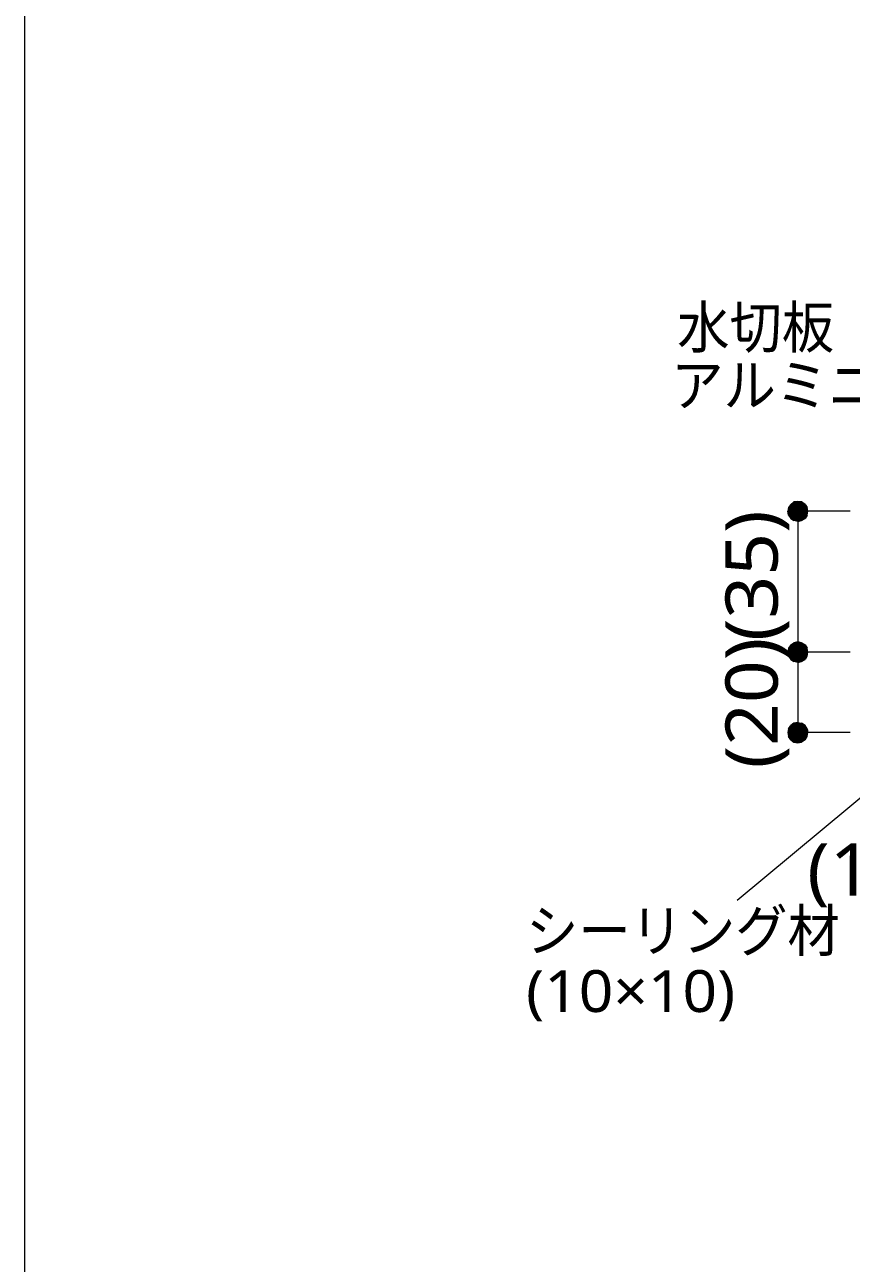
# Model space of a CAD drawing. Header units: millimetres. Extents: x 0 to 420, y 0 to 297.
# Drawn here: x 0.2 to 41.3, y 148.5 to 210 of the extents above; entities that cross this region are included whole.
import ezdxf
from ezdxf.enums import TextEntityAlignment as Align

# ---------------------------------------------------------------- set-up
doc = ezdxf.new("R2010")
doc.units = ezdxf.units.MM
doc.styles.add('kst32b', font='NotoSansJP-Variable.ttf')

msp = doc.modelspace()

# ---------------------------------------------------------------- hatches: boundary and pattern name
h = msp.add_hatch(color=7)
h.paths.add_polyline_path([(38.142, 186.055), (38.121, 185.864), (38.608, 185.864), (38.142, 186.055)])
h.paths.add_polyline_path([(38.121, 185.864), (38.608, 185.864), (38.142, 185.674), (38.121, 185.864)])
h.paths.add_polyline_path([(38.608, 185.864), (38.142, 185.674), (38.269, 185.505), (38.608, 185.864)])
h = msp.add_hatch(color=7)
h.paths.add_polyline_path([(38.608, 186.351), (38.418, 186.33), (38.608, 185.864), (38.608, 186.351)])
h.paths.add_polyline_path([(38.418, 186.33), (38.608, 185.864), (38.269, 186.203), (38.418, 186.33)])
h.paths.add_polyline_path([(38.608, 185.864), (38.269, 186.203), (38.142, 186.055), (38.608, 185.864)])
for points in [[(38.798, 186.33), (38.608, 186.351), (38.608, 185.864), (38.798, 186.33)], [(38.798, 179.324), (38.608, 179.366), (38.608, 178.858), (38.798, 179.324)], [(38.418, 174.392), (38.608, 174.35), (38.608, 174.858), (38.418, 174.392)]]:
    msp.add_hatch(color=7).paths.add_polyline_path(points)
h = msp.add_hatch(color=7)
h.paths.add_polyline_path([(39.116, 185.864), (39.074, 186.055), (38.608, 185.864), (39.116, 185.864)])
h.paths.add_polyline_path([(39.074, 186.055), (38.608, 185.864), (38.968, 186.203), (39.074, 186.055)])
h.paths.add_polyline_path([(38.608, 185.864), (38.968, 186.203), (38.798, 186.33), (38.608, 185.864)])
h = msp.add_hatch(color=7)
h.paths.add_polyline_path([(38.269, 185.505), (38.418, 185.399), (38.608, 185.864), (38.269, 185.505)])
h.paths.add_polyline_path([(38.418, 185.399), (38.608, 185.864), (38.608, 185.356), (38.418, 185.399)])
h.paths.add_polyline_path([(38.608, 185.864), (38.608, 185.356), (38.798, 185.399), (38.608, 185.864)])
h = msp.add_hatch(color=7)
h.paths.add_polyline_path([(38.798, 185.399), (38.968, 185.505), (38.608, 185.864), (38.798, 185.399)])
h.paths.add_polyline_path([(38.968, 185.505), (38.608, 185.864), (39.074, 185.674), (38.968, 185.505)])
h.paths.add_polyline_path([(38.608, 185.864), (39.074, 185.674), (39.116, 185.864), (38.608, 185.864)])
h = msp.add_hatch(color=7)
h.paths.add_polyline_path([(38.608, 179.366), (38.418, 179.324), (38.608, 178.858), (38.608, 179.366)])
h.paths.add_polyline_path([(38.418, 179.324), (38.608, 178.858), (38.269, 179.218), (38.418, 179.324)])
h.paths.add_polyline_path([(38.608, 178.858), (38.269, 179.218), (38.142, 179.049), (38.608, 178.858)])
h = msp.add_hatch(color=7)
h.paths.add_polyline_path([(39.116, 178.858), (39.074, 179.049), (38.608, 178.858), (39.116, 178.858)])
h.paths.add_polyline_path([(39.074, 179.049), (38.608, 178.858), (38.968, 179.218), (39.074, 179.049)])
h.paths.add_polyline_path([(38.608, 178.858), (38.968, 179.218), (38.798, 179.324), (38.608, 178.858)])
h = msp.add_hatch(color=7)
h.paths.add_polyline_path([(38.142, 179.049), (38.121, 178.858), (38.608, 178.858), (38.142, 179.049)])
h.paths.add_polyline_path([(38.121, 178.858), (38.608, 178.858), (38.142, 178.668), (38.121, 178.858)])
h.paths.add_polyline_path([(38.608, 178.858), (38.142, 178.668), (38.269, 178.498), (38.608, 178.858)])
h = msp.add_hatch(color=7)
h.paths.add_polyline_path([(38.269, 178.498), (38.418, 178.393), (38.608, 178.858), (38.269, 178.498)])
h.paths.add_polyline_path([(38.418, 178.393), (38.608, 178.858), (38.608, 178.35), (38.418, 178.393)])
h.paths.add_polyline_path([(38.608, 178.858), (38.608, 178.35), (38.798, 178.393), (38.608, 178.858)])
h = msp.add_hatch(color=7)
h.paths.add_polyline_path([(38.798, 178.393), (38.968, 178.498), (38.608, 178.858), (38.798, 178.393)])
h.paths.add_polyline_path([(38.968, 178.498), (38.608, 178.858), (39.074, 178.668), (38.968, 178.498)])
h.paths.add_polyline_path([(38.608, 178.858), (39.074, 178.668), (39.116, 178.858), (38.608, 178.858)])
h = msp.add_hatch(color=7)
h.paths.add_polyline_path([(38.418, 175.323), (38.269, 175.218), (38.608, 174.858), (38.418, 175.323)])
h.paths.add_polyline_path([(38.269, 175.218), (38.608, 174.858), (38.142, 175.048), (38.269, 175.218)])
h.paths.add_polyline_path([(38.608, 174.858), (38.142, 175.048), (38.121, 174.858), (38.608, 174.858)])
h = msp.add_hatch(color=7)
h.paths.add_polyline_path([(38.121, 174.858), (38.142, 174.667), (38.608, 174.858), (38.121, 174.858)])
h.paths.add_polyline_path([(38.142, 174.667), (38.608, 174.858), (38.269, 174.498), (38.142, 174.667)])
h.paths.add_polyline_path([(38.608, 174.858), (38.269, 174.498), (38.418, 174.392), (38.608, 174.858)])
h = msp.add_hatch(color=7)
h.paths.add_polyline_path([(38.968, 175.218), (38.798, 175.323), (38.608, 174.858), (38.968, 175.218)])
h.paths.add_polyline_path([(38.798, 175.323), (38.608, 174.858), (38.608, 175.366), (38.798, 175.323)])
h.paths.add_polyline_path([(38.608, 174.858), (38.608, 175.366), (38.418, 175.323), (38.608, 174.858)])
h = msp.add_hatch(color=7)
h.paths.add_polyline_path([(39.074, 174.667), (39.116, 174.858), (38.608, 174.858), (39.074, 174.667)])
h.paths.add_polyline_path([(39.116, 174.858), (38.608, 174.858), (39.074, 175.048), (39.116, 174.858)])
h.paths.add_polyline_path([(38.608, 174.858), (39.074, 175.048), (38.968, 175.218), (38.608, 174.858)])
h = msp.add_hatch(color=7)
h.paths.add_polyline_path([(38.608, 174.35), (38.798, 174.392), (38.608, 174.858), (38.608, 174.35)])
h.paths.add_polyline_path([(38.798, 174.392), (38.608, 174.858), (38.968, 174.498), (38.798, 174.392)])
h.paths.add_polyline_path([(38.608, 174.858), (38.968, 174.498), (39.074, 174.667), (38.608, 174.858)])

# ---------------------------------------------------------------- linework, layer by layer
at = {"lineweight": 13}
msp.add_lwpolyline([(0.191, 0), (0.191, 296.968), (420.158, 296.968), (420.158, 0)], close=True, dxfattribs=at)
at = {"lineweight": 0}
for points in [[(38.142, 186.055), (38.121, 185.864), (38.608, 185.864)], [(38.608, 185.864), (38.269, 186.203), (38.142, 186.055)], [(38.418, 186.33), (38.608, 185.864), (38.269, 186.203)], [(38.608, 186.351), (38.418, 186.33), (38.608, 185.864)], [(38.798, 186.33), (38.608, 186.351), (38.608, 185.864)], [(38.608, 185.864), (38.968, 186.203), (38.798, 186.33)], [(39.074, 186.055), (38.608, 185.864), (38.968, 186.203)], [(39.116, 185.864), (39.074, 186.055), (38.608, 185.864)], [(38.121, 185.864), (38.608, 185.864), (38.142, 185.674)], [(38.608, 185.864), (38.142, 185.674), (38.269, 185.505)], [(38.269, 185.505), (38.418, 185.399), (38.608, 185.864)], [(38.418, 185.399), (38.608, 185.864), (38.608, 185.356)], [(38.608, 185.864), (38.608, 185.356), (38.798, 185.399)], [(38.798, 185.399), (38.968, 185.505), (38.608, 185.864)], [(38.968, 185.505), (38.608, 185.864), (39.074, 185.674)], [(38.608, 185.864), (39.074, 185.674), (39.116, 185.864)], [(38.608, 178.858), (38.269, 179.218), (38.142, 179.049)], [(38.418, 179.324), (38.608, 178.858), (38.269, 179.218)], [(38.608, 179.366), (38.418, 179.324), (38.608, 178.858)], [(38.798, 179.324), (38.608, 179.366), (38.608, 178.858)], [(38.608, 178.858), (38.968, 179.218), (38.798, 179.324)], [(39.074, 179.049), (38.608, 178.858), (38.968, 179.218)], [(38.142, 179.049), (38.121, 178.858), (38.608, 178.858)], [(38.121, 178.858), (38.608, 178.858), (38.142, 178.668)], [(38.608, 178.858), (38.142, 178.668), (38.269, 178.498)], [(38.269, 178.498), (38.418, 178.393), (38.608, 178.858)], [(38.418, 178.393), (38.608, 178.858), (38.608, 178.35)], [(39.116, 178.858), (39.074, 179.049), (38.608, 178.858)], [(38.608, 178.858), (38.608, 178.35), (38.798, 178.393)], [(38.798, 178.393), (38.968, 178.498), (38.608, 178.858)], [(38.968, 178.498), (38.608, 178.858), (39.074, 178.668)], [(38.608, 178.858), (39.074, 178.668), (39.116, 178.858)], [(38.608, 174.858), (38.142, 175.048), (38.121, 174.858)], [(38.121, 174.858), (38.142, 174.667), (38.608, 174.858)], [(38.269, 175.218), (38.608, 174.858), (38.142, 175.048)], [(38.142, 174.667), (38.608, 174.858), (38.269, 174.498)], [(38.418, 175.323), (38.269, 175.218), (38.608, 174.858)], [(38.608, 174.858), (38.269, 174.498), (38.418, 174.392)], [(38.608, 174.858), (38.608, 175.366), (38.418, 175.323)], [(38.418, 174.392), (38.608, 174.35), (38.608, 174.858)], [(38.798, 175.323), (38.608, 174.858), (38.608, 175.366)], [(38.968, 175.218), (38.798, 175.323), (38.608, 174.858)], [(38.608, 174.858), (39.074, 175.048), (38.968, 175.218)], [(39.116, 174.858), (38.608, 174.858), (39.074, 175.048)], [(38.608, 174.35), (38.798, 174.392), (38.608, 174.858)], [(38.798, 174.392), (38.608, 174.858), (38.968, 174.498)], [(38.608, 174.858), (38.968, 174.498), (39.074, 174.667)], [(39.074, 174.667), (39.116, 174.858), (38.608, 174.858)]]:
    msp.add_lwpolyline(points, close=True, dxfattribs=at)
at = {"lineweight": 13}
for points in [[(41.212, 185.864), (38.608, 185.864), (38.608, 178.858), (38.608, 174.858)], [(41.212, 178.858), (38.608, 178.858)], [(41.212, 174.858), (38.608, 174.858)], [(45.424, 174.688), (35.602, 166.518)]]:
    msp.add_lwpolyline(points, dxfattribs=at)

# ---------------------------------------------------------------- texts
at = {"style": 'kst32b'}
for s, height, p, p2 in [('水切板', 2.0791, (32.618, 193.971), (40.415, 193.971)), ('アルミニウム製', 2.0791, (32.321, 191.093), (50.514, 191.093)), ('(35)', 2.5989, (37.613, 179.409), (37.613, 185.906)), ('(20)', 2.5989, (37.613, 173.08), (37.613, 179.577)), ('(15)', 2.5989, (39.074, 166.751), (45.571, 166.751)), ('シーリング材', 2.0791, (25.104, 163.978), (40.697, 163.978)), ('(10×10)', 2.0791, (25.104, 160.972), (35.499, 160.972))]:
    msp.add_text(s, height=height, dxfattribs=at).set_placement(p, p2, align=Align.FIT)

doc.saveas('drawing.dxf')
